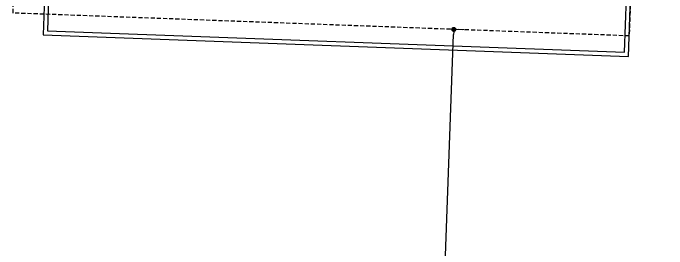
# Model space of a CAD drawing. Header units: centimetres. Extents: x 63871 to 181827, y -95930 to 42199.
# Drawn here: x 148277 to 148913, y 20118 to 20347 of the extents above; entities that cross this region are included whole.
import ezdxf

# ---------------------------------------------------------------- set-up
doc = ezdxf.new("R2010")
doc.units = ezdxf.units.CM
doc.linetypes.add('11-021_500-SatisOfisi_220512$0${ Diamond }', pattern=[12, 4, -2, 2, 2, -2])
for name, color, linetype, lineweight in [('A-FLOR-HRAL', 11, 'Continuous', 9), ('İz DÜŞÜMÜ', 7, '11-021_500-SatisOfisi_220512$0${ Diamond }', 18), ('OLUK', 222, 'Continuous', 15)]:
    doc.layers.add(name, color=color, linetype=linetype, lineweight=lineweight)
doc.layers.add('Dıış Ölçü', color=140, linetype='Continuous')
doc.styles.add('RomanS', font='')
doc.styles.get('RomanS').set_extended_font_data('Stylus BT')
doc.dimstyles.new('BÖYÜK', dxfattribs={"dimtxt": 70, "dimasz": 5, "dimexe": 5, "dimexo": 5, "dimgap": 2, "dimtad": 3, "dimdec": 0, "dimzin": 0, "dimdsep": 46, "dimtxsty": 'RomanS', "dimblk": 'DOT', "dimcen": 5, "dimadec": 0, "dimazin": 0, "dimtfac": 1, "dimtdec": 0, "dimtix": 1, "dimtofl": 0, "dimtmove": 1, "dimatfit": 0, "dimldrblk": 'DOT', "dimfxl": 10, "dimfxlon": 1, "dimtolj": 1, "dimtzin": 0, "dimarcsym": 0})

# ---------------------------------------------------------------- blocks, each defined once
blk = doc.blocks.new('HRD')
at = {"layer": 'A-FLOR-HRAL'}
for p, q in [((154389.63, 36367.48), (153819.63, 36367.48)), ((153819.63, 36367.48), (153819.63, 36197.48)), ((154389.63, 36197.48), (154389.63, 36367.48)), ((154385.63, 36363.48), (153823.63, 36363.48)), ((153823.63, 36363.48), (153823.63, 36197.48)), ((154385.63, 36197.48), (154385.63, 36363.48))]:
    blk.add_line(p, q, dxfattribs=at)
at = {"layer": 'İz DÜŞÜMÜ'}
blk.add_lwpolyline([(153819.63, 36347.48), (154419.63, 36347.49), (154419.63, 35292.49), (154159.63, 35292.49), (154159.63, 35357.48), (153819.63, 35357.48), (153819.63, 36347.48)], dxfattribs=at)
blk = doc.blocks.new('_Dot')
at = {"color": 0, "linetype": 'ByBlock', "lineweight": -2}
blk.add_line((-0.5, 0), (-1, 0), dxfattribs=at)
at = {"color": 0, "linetype": 'ByBlock', "const_width": 0.5}
blk.add_lwpolyline([(-0.25, 0, 1), (0.25, 0, 1)], format="xyb", close=True, dxfattribs=at)
blk = doc.blocks.new('*D145')
at = {"layer": 'Defpoints', "color": 0, "transparency": 16777216}
for p in [(-7722.95, 4148.93), (-7706.56, 4148.33), (-7728.83, 3548.74)]:
    blk.add_point(p, dxfattribs=at)
at = {"layer": 'Dıış Ölçü', "color": 0, "lineweight": -2, "transparency": 16777216}
for p, q in [((-7712.96, 4148.56), (-7727.95, 4149.12)), ((-7745.03, 3554.34), (-7723.14, 4143.94)), ((-7735.22, 3548.98), (-7750.21, 3549.53))]:
    blk.add_line(p, q, dxfattribs=at)
at = {"layer": 'Dıış Ölçü', "color": 0, "lineweight": -2, "transparency": 16777216, "xscale": 5, "yscale": 5, "zscale": 5}
for p, rotation in [((-7722.95, 4148.93), 87.87361722026509), ((-7745.21, 3549.35), 267.8736172202651)]:
    blk.add_blockref('_Dot', p, dxfattribs=dict(at, rotation=rotation))
at = {"layer": 'Dıış Ölçü', "color": 0, "transparency": 16777216, "insert": (-7772.62, 3850.57), "char_height": 70, "attachment_point": 5, "rotation": 87.87362, "style": 'RomanS'}
blk.add_mtext('\\A1;600', dxfattribs=at)
blk = doc.blocks.new('yerleşim planı')
at = {"rotation": 177.873189238168}
blk.add_blockref('HRD', (147510.34, 34756.59), dxfattribs=at)
at = {"layer": 'Dıış Ölçü'}
dim = blk.add_aligned_dim(p1=(-7728.83, 3548.74), p2=(-7706.56, 4148.33), distance=16.4, dimstyle='BÖYÜK', dxfattribs=at)
dim.commit()
dim.dimension.update_dxf_attribs({"geometry": '*D145', "text_midpoint": (-7772.62, 3850.57)})

msp = doc.modelspace()

# ---------------------------------------------------------------- block references
at = {"layer": 'OLUK'}
msp.add_blockref('yerleşim planı', (156428.79, 16182.58), dxfattribs=at)

doc.saveas('drawing.dxf')
